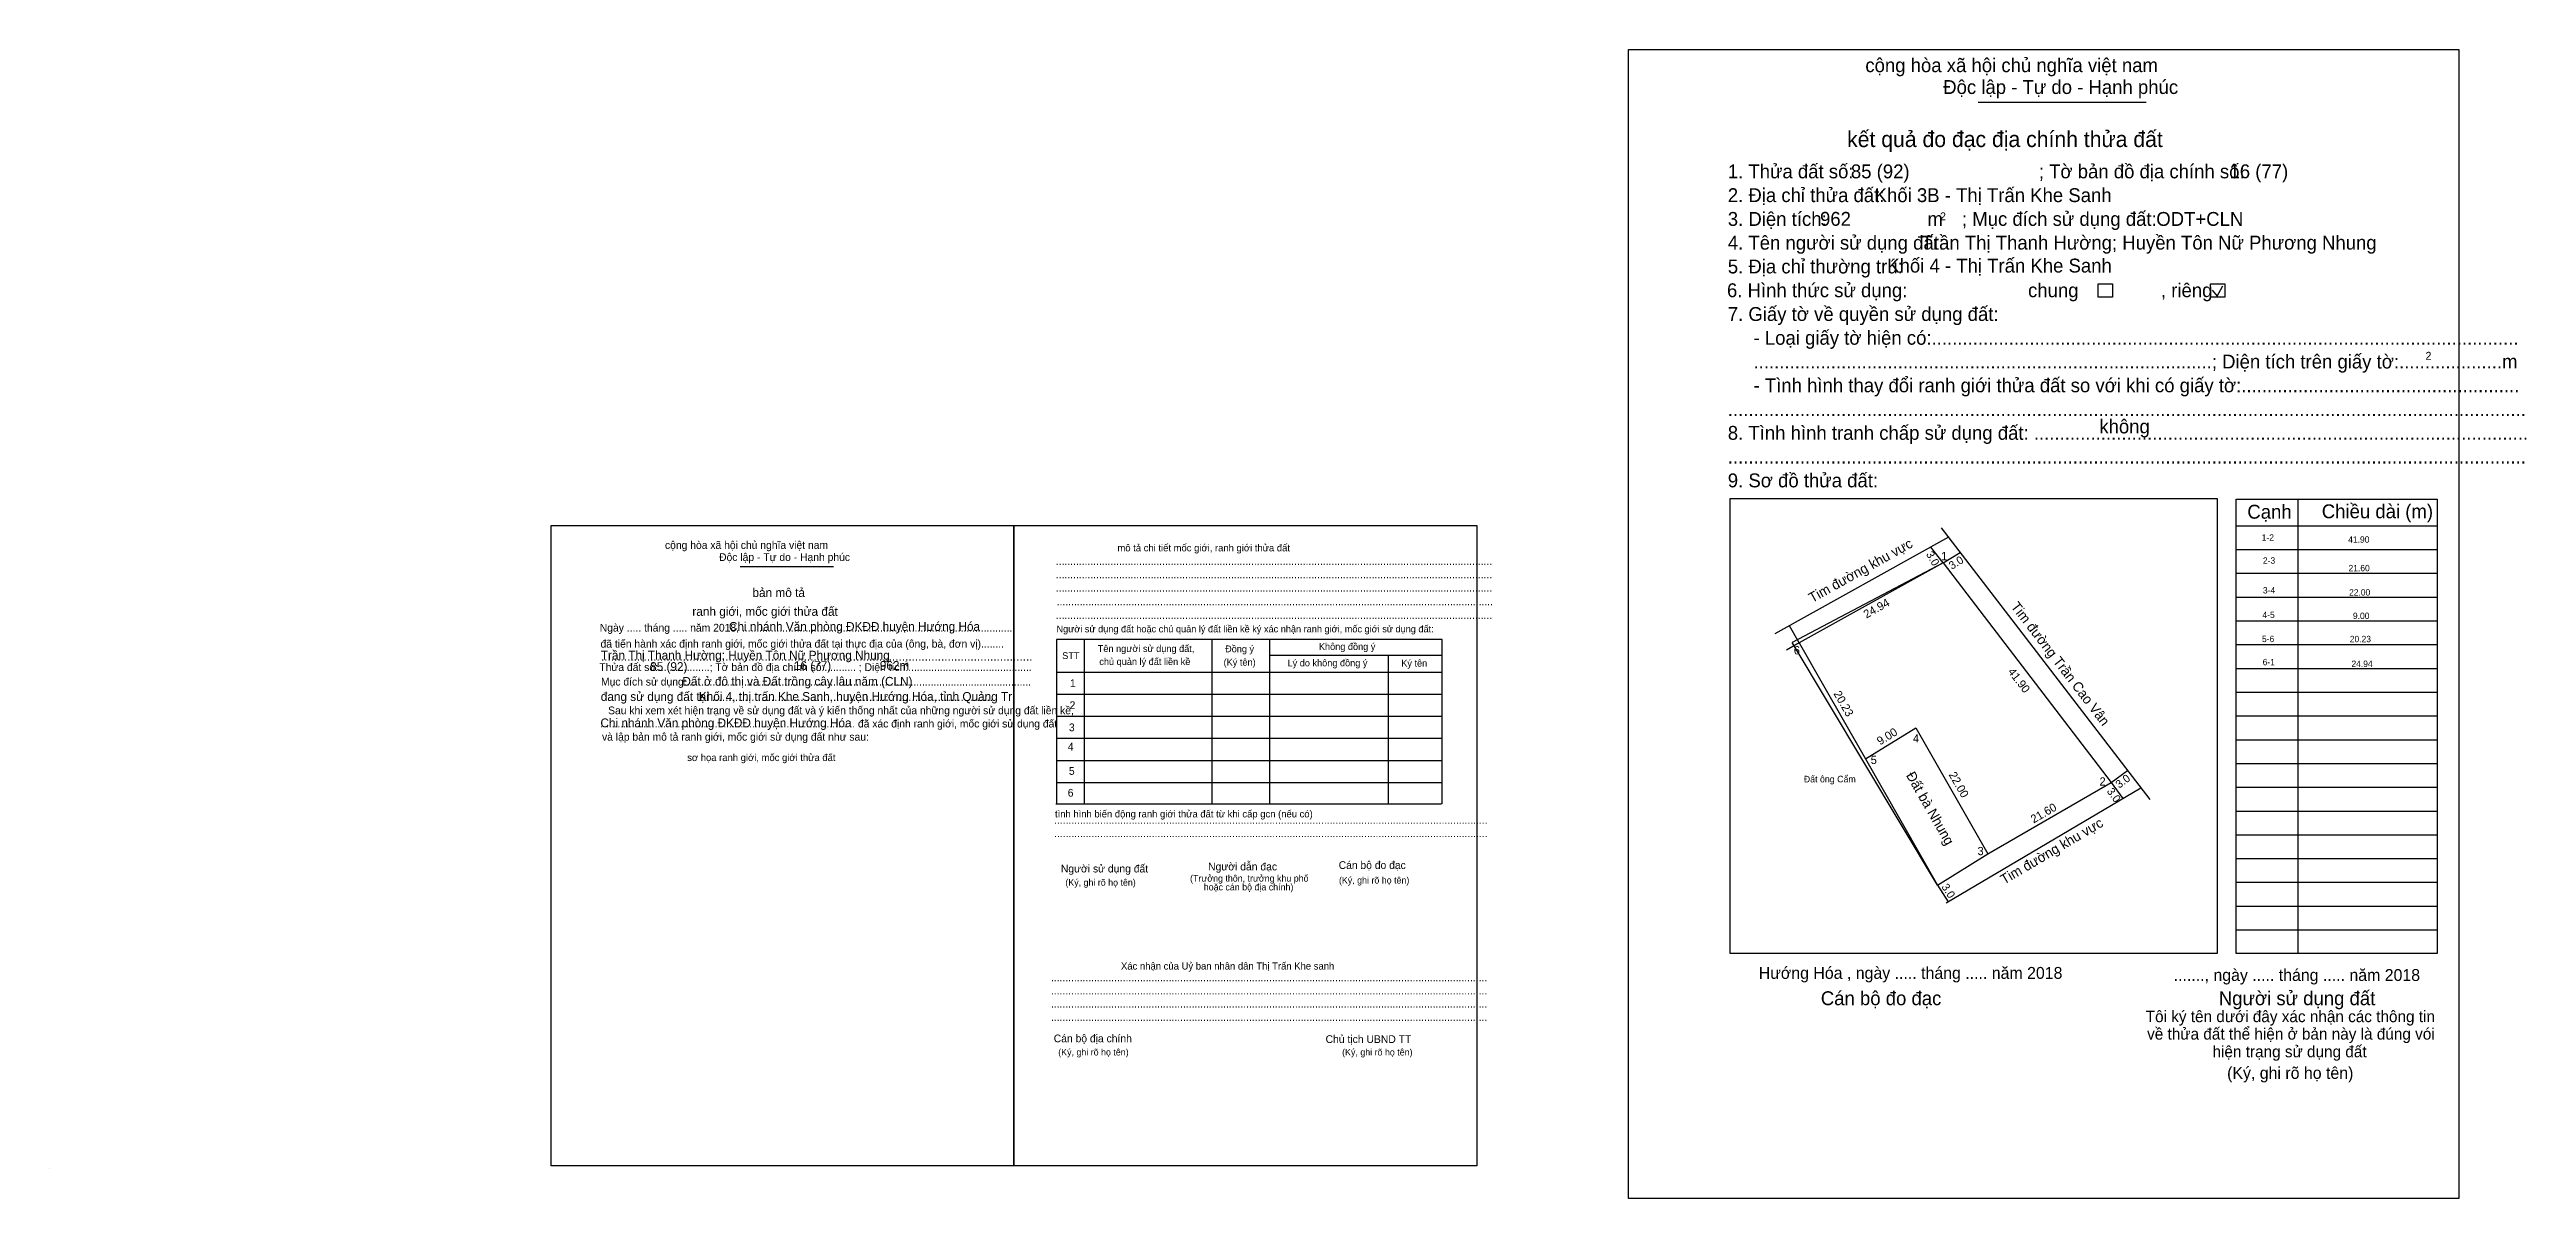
# Model space of a CAD drawing. Extents: x 549674 to 550876, y 1838420 to 1838681.
# Drawn here: x 550313 to 550876, y 1838420 to 1838681 of the extents above; entities that cross this region are included whole.
import ezdxf

# ---------------------------------------------------------------- set-up
doc = ezdxf.new("R2010")
doc.units = 0
for name, color, linetype in [('Level 1', 7, 'Continuous'), ('Level 10', 7, 'Continuous'), ('Level 25', 7, 'Continuous'), ('Level 30', 7, 'Continuous'), ('Level 5', 7, 'Continuous'), ('Level 6', 7, 'Continuous'), ('Level 7', 7, 'Continuous')]:
    doc.layers.add(name, color=color, linetype=linetype)

msp = doc.modelspace()

# ---------------------------------------------------------------- linework, layer by layer
at = {"layer": 'Level 10'}
for p, q in [((550744.52, 1838569.86), (550705.08, 1838547.92)), ((550743.32, 1838564.04), (550740.54, 1838567.64)), ((550742.84, 1838572.04), (550790.3, 1838510.32)), ((550743.32, 1838564.04), (550709, 1838545.99)), ((550743.32, 1838564.04), (550710.62, 1838545.86)), ((550743.32, 1838564.04), (550747.17, 1838566.42)), ((550743.32, 1838564.04), (550749.69, 1838555.7)), ((550749.69, 1838555.7), (550781.54, 1838514.14)), ((550710.62, 1838545.86), (550707.72, 1838544.24)), ((550710.62, 1838545.86), (550708.38, 1838549.77)), ((550742.01, 1838490.84), (550709, 1838545.99)), ((550710.62, 1838545.86), (550715.82, 1838536.74)), ((550715.82, 1838536.74), (550725.66, 1838519.5)), ((550725.66, 1838519.5), (550737.15, 1838526.58)), ((550737.15, 1838526.58), (550753.5, 1838497.92)), ((550725.66, 1838519.5), (550742.01, 1838490.84)), ((550781.54, 1838514.14), (550785.24, 1838516.89)), ((550744.04, 1838486.82), (550788.28, 1838512.93)), ((550753.5, 1838497.92), (550781.54, 1838514.16)), ((550781.54, 1838514.14), (550784.18, 1838510.5)), ((550742.01, 1838490.84), (550753.5, 1838497.92)), ((550742.01, 1838490.84), (550744.46, 1838487.06))]:
    msp.add_line(p, q, dxfattribs=at)
at = {"layer": 'Level 5'}
msp.add_line((550312.96, 1838426.46), (550312.96, 1838426.46), dxfattribs=at)
at = {"layer": 'Level 7'}
for p, q in [((550671.79, 1838680.66), (550671.79, 1838680.66)), ((550751.27, 1838668.69), (550789.43, 1838668.69)), ((550804.49, 1838626.04), (550805.57, 1838624.64)), ((550805.57, 1838624.64), (550806.87, 1838626.98)), ((550823.9, 1838578.51), (550823.9, 1838475.28)), ((550809.95, 1838572.48), (550855.58, 1838572.48)), ((550469.89, 1838563.22), (550491.16, 1838563.22)), ((550809.95, 1838567.08), (550855.58, 1838567.08)), ((550809.95, 1838561.68), (550855.58, 1838561.68)), ((550809.95, 1838556.28), (550855.58, 1838556.28)), ((550809.95, 1838550.88), (550855.58, 1838550.88)), ((550548.11, 1838546.67), (550548.11, 1838509.31)), ((550577.13, 1838546.52), (550577.13, 1838509.31)), ((550590.23, 1838546.52), (550590.23, 1838509.31)), ((550809.95, 1838545.48), (550855.58, 1838545.48)), ((550541.81, 1838539.24), (550629.46, 1838539.24)), ((550590.23, 1838543.05), (550629.46, 1838543.05)), ((550617.17, 1838543.05), (550617.17, 1838509.31)), ((550809.95, 1838540.08), (550855.58, 1838540.08)), ((550541.81, 1838534.23), (550629.46, 1838534.23)), ((550809.95, 1838534.68), (550855.58, 1838534.68)), ((550541.81, 1838529.21), (550629.46, 1838529.21)), ((550809.95, 1838529.28), (550855.58, 1838529.28)), ((550541.81, 1838524.19), (550629.46, 1838524.19)), ((550809.95, 1838523.88), (550855.58, 1838523.88)), ((550541.81, 1838519.17), (550629.46, 1838519.17)), ((550809.95, 1838518.48), (550855.58, 1838518.48)), ((550541.81, 1838514.16), (550629.46, 1838514.16)), ((550809.95, 1838513.08), (550855.58, 1838513.08)), ((550541.66, 1838509.31), (550629.31, 1838509.31)), ((550809.95, 1838507.68), (550855.58, 1838507.68)), ((550809.95, 1838502.28), (550855.58, 1838502.28)), ((550809.95, 1838496.88), (550855.58, 1838496.88)), ((550809.95, 1838491.48), (550855.58, 1838491.48)), ((550809.95, 1838486.08), (550855.58, 1838486.08)), ((550809.95, 1838480.68), (550855.58, 1838480.68))]:
    msp.add_line(p, q, dxfattribs=at)
for points in [[(550671.79, 1838680.66), (550860.49, 1838680.66), (550860.49, 1838419.66), (550671.79, 1838419.66)], [(550778.57, 1838627.43), (550781.81, 1838627.43), (550781.81, 1838624.41), (550778.57, 1838624.41)], [(550804.07, 1838627.43), (550807.31, 1838627.43), (550807.31, 1838624.41), (550804.07, 1838624.41)], [(550694.93, 1838578.69), (550805.63, 1838578.69), (550805.63, 1838475.28), (550694.93, 1838475.28)], [(550809.95, 1838578.51), (550855.58, 1838578.51), (550855.58, 1838475.28), (550809.95, 1838475.28)], [(550426.96, 1838572.54), (550532.14, 1838572.54), (550532.14, 1838427.06), (550426.96, 1838427.06)], [(550532.14, 1838572.54), (550637.33, 1838572.54), (550637.33, 1838427.05), (550532.14, 1838427.05)], [(550532.15, 1838572.54), (550637.33, 1838572.54), (550637.33, 1838427.05), (550532.15, 1838427.05)]]:
    msp.add_lwpolyline(points, close=True, dxfattribs=at)
msp.add_lwpolyline([(550629.46, 1838509.31), (550629.46, 1838546.67), (550541.81, 1838546.67), (550541.81, 1838509.31)], dxfattribs=at)

# ---------------------------------------------------------------- texts
at = {"layer": 'Level 1'}
msp.add_text('Hướng Hóa , ngày ..... tháng ..... năm 2018', height=2.7, dxfattribs=at).set_placement((550701.42, 1838469.55))
at = {"layer": 'Level 10'}
for s, height, rotation, p in [('Tim đường khu vực', 2.25, 29.0787, (550713.56, 1838554.93)), ('3.0', 1.8, 299.7212, (550739.37, 1838566.06)), ('3.0', 1.8, 31.7441, (550745.31, 1838562.46)), ('24.94', 1.875, 29.0725, (550725.88, 1838551.38)), ('Tim đường Trần Cao Vân', 2.25, 307.5565, (550758.6, 1838554.09)), ('41.90', 1.87, 307.4675, (550757.93, 1838539.28)), ('20.23', 1.87, 299.7234, (550718.35, 1838534.34)), ('9.00', 1.875, 31.6409, (550728.99, 1838522.56)), ('Đất bà Nhung', 2.25, 299.6997, (550734.82, 1838515.81)), ('22.00', 1.875, 299.6997, (550744.52, 1838515.94)), ('3.0', 1.8, 305.9151, (550780.42, 1838512.14)), ('3.0', 1.8, 36.5344, (550783.35, 1838512.74)), ('Tim đường khu vực', 2.25, 30.5478, (550757.19, 1838490.92)), ('21.60', 1.875, 30.0674, (550763.9, 1838504.84)), ('3.0', 1.8, 302.8958, (550742.86, 1838490.46))]:
    msp.add_text(s, height=height, rotation=rotation, dxfattribs=at).set_placement(p)
for s, height, p in [(' 1', 1.875, (550742.16, 1838564.65)), ('6', 1.87, (550709.39, 1838543.26)), ('4', 1.87, (550736.46, 1838523.25)), ('5', 1.87, (550726.86, 1838518.35)), ('Đất ông Cẩm', 1.5, (550711.65, 1838514.18)), ('2', 1.87, (550778.86, 1838513.46)), ('3', 1.87, (550751.14, 1838497.65))]:
    msp.add_text(s, height=height, dxfattribs=at).set_placement(p)
at = {"layer": 'Level 25'}
for s, p in [('Chi nhánh Văn phòng ĐKĐĐ huyện Hướng Hóa', (550467.37, 1838548.6)), ('Đất ở đô thị và Đất trồng cây lâu năm (CLN)', (550456.79, 1838536.14)), ('Chi nhánh Văn phòng ĐKĐĐ huyện Hướng Hóa', (550438.17, 1838526.7))]:
    msp.add_text(s, height=2, dxfattribs=at).set_placement(p)
at = {"layer": 'Level 30'}
for s, p in [('1-2', (550815.72, 1838569.09)), ('41.90', (550835.38, 1838568.63)), ('2-3', (550816, 1838563.87)), ('21.60', (550835.46, 1838562.15)), ('3-4', (550816, 1838557.1)), ('22.00', (550835.58, 1838556.63)), ('4-5', (550815.89, 1838551.53)), ('9.00', (550836.46, 1838551.29)), ('5-6', (550815.78, 1838546.05)), ('20.23', (550835.74, 1838546.03)), ('6-1', (550815.94, 1838540.79)), ('24.94', (550836.12, 1838540.41))]:
    msp.add_text(s, height=1.44, dxfattribs=at).set_placement(p)
at = {"layer": 'Level 6'}
for s, height, p in [('ODT+CLN', 3.15, (550791.76, 1838640.61)), ('Trần Thị Thanh Hường; Huyền Tôn Nữ Phương Nhung', 3.1499, (550738.42, 1838635.23)), ('Trần Thị Thanh Hường; Huyền Tôn Nữ Phương Nhung', 2, (550438.25, 1838542.08))]:
    msp.add_text(s, height=height, dxfattribs=at).set_placement(p)
at = {"layer": 'Level 7'}
for s, height, p in [('cộng hòa xã hội chủ nghĩa việt nam', 3.1498, (550725.64, 1838675.53)), ('Độc lập - Tự do - Hạnh phúc', 3.1498, (550743.34, 1838670.57)), ('kết quả đo đạc địa chính thửa đất', 3.6002, (550721.5, 1838658.51)), ('1. Thửa đất số:', 3.1498, (550694.38, 1838651.41)), ('85 (92)', 3.15, (550722.36, 1838651.41)), ('; Tờ bản đồ địa chính số:', 3.1498, (550765.06, 1838651.41)), ('16 (77)', 3.15, (550808.4, 1838651.43)), ('2. Địa chỉ thửa đất:', 3.1498, (550694.38, 1838646.01)), ('Khối 3B - Thị Trấn Khe Sanh', 3.1499, (550727.76, 1838646.01)), ('3. Diện tích:', 3.1498, (550694.38, 1838640.61)), ('962', 3.15, (550715.34, 1838640.63)), ('m', 3.15, (550739.76, 1838640.61)), ('2', 1.8, (550742.62, 1838641.87)), ('; Mục đích sử dụng đất:', 3.1498, (550747.6, 1838640.61)), ('4. Tên người sử dụng đất:', 3.1498, (550694.38, 1838635.21)), ('5. Địa chỉ thường trú:', 3.1498, (550694.38, 1838629.81)), ('Khối 4 - Thị Trấn Khe Sanh', 3.1499, (550730.62, 1838630.01)), ('6. Hình thức sử dụng:', 3.1498, (550694.2, 1838624.41)), ('chung                , riêng', 3.1498, (550762.62, 1838624.41)), ('7. Giấy tờ về quyền sử dụng đất:', 3.1498, (550694.38, 1838619.01)), ('     - Loại giấy tờ hiện có:..................................................................................................................', 3.14982, (550694.38, 1838613.61)), ('     .........................................................................................; Diện tích trên giấy tờ:....................m', 3.14982, (550694.38, 1838608.21)), ('2', 1.8, (550852.96, 1838610.19)), ('     - Tình hình thay đổi ranh giới thửa đất so với khi có giấy tờ:......................................................', 3.14982, (550694.38, 1838602.81)), ('8. Tình hình tranh chấp sử dụng đất: ................................................................................................', 3.14982, (550694.38, 1838592.01)), ('...........................................................................................................................................................', 3.14982, (550694.38, 1838597.41)), ('không', 3.15, (550778.82, 1838593.47)), ('9. Sơ đồ thửa đất:', 3.1498, (550694.38, 1838581.21)), ('...........................................................................................................................................................', 3.14982, (550694.38, 1838586.61)), ('Cạnh', 3.15, (550812.46, 1838574.09)), ('Chiều dài (m)', 3.1498, (550829.38, 1838574.19)), ('cộng hòa xã hội chủ nghĩa việt nam', 1.7557, (550452.83, 1838567.22)), ('mô tả chi tiết mốc giới, ranh giới thửa đất', 1.6052, (550555.67, 1838566.66)), ('Độc lập - Tự do - Hạnh phúc', 1.7557, (550465.13, 1838564.48)), ('........................................................................................................................................................', 1.75572, (550541.67, 1838563.56)), ('bản mô tả', 2.007, (550472.71, 1838556.3)), ('........................................................................................................................................................', 1.75572, (550541.67, 1838560.56)), ('........................................................................................................................................................', 1.75572, (550541.67, 1838557.54)), ('Ngày ..... tháng ..... năm 2018, ..............................................................................................', 1.75998, (550438.01, 1838548.44)), ('ranh giới, mốc giới thửa đất', 2.0068, (550459.05, 1838552.02)), ('........................................................................................................................................................', 1.75572, (550541.67, 1838551.3)), ('........................................................................................................................................................', 1.75572, (550541.86, 1838554.42)), (' đã tiến hành xác định ranh giới, mốc giới thửa đất tại thực địa của (ông, bà, đơn vị)........', 1.756, (550437.53, 1838544.8)), ('Người sử dụng đất hoặc chủ quản lý đất liền kề ký xác nhận ranh giới, mốc giới sử dụng đất:', 1.5552, (550541.81, 1838548.26)), ('Tên người sử dụng đất,', 1.5552, (550551.19, 1838543.8)), ('Đồng ý', 1.555, (550580.13, 1838543.74)), ('Không đồng ý', 1.5552, (550601.45, 1838544.26)), ('Thửa đất số:..................; Tờ bản đồ địa chính số:........... ; Diện tích:...........................................', 1.75596, (550437.92, 1838539.48)), ('....................................................................................................................................', 1.99992, (550438.29, 1838541.8)), ('85 (92)', 2, (550449.46, 1838539.49)), ('16 (77)', 2, (550482.13, 1838539.71)), ('962m', 2, (550501.66, 1838539.75)), ('2', 0.8, (550507.39, 1838540.88)), ('STT', 1.555, (550543.11, 1838542.2)), ('chủ quản lý đất liền kề', 1.5552, (550551.55, 1838540.84)), ('(Ký tên)', 1.555, (550579.79, 1838540.7)), ('Lý do không đồng ý', 1.5552, (550594.33, 1838540.54)), ('Ký tên', 1.555, (550620.17, 1838540.48)), ('đang sử dụng đất tại ......................................................................................', 1.99992, (550438.25, 1838532.68)), ('Mục đích sử dụng:........................................................................................................................', 1.75596, (550438.29, 1838536.18)), ('Khối 4, thị trấn Khe Sanh, huyện Hướng Hóa, tỉnh Quảng Trị', 2, (550460.53, 1838532.7)), ('1', 1.76, (550544.87, 1838535.84)), ('......................................................................................... đã xác định ranh giới, mốc giới sử dụng đất', 1.752, (550438.11, 1838526.66)), ('Sau khi xem xét hiện trạng về sử dụng đất và ý kiến thống nhất của những người sử dụng đất liền kề,', 1.7558, (550439.91, 1838529.66)), ('2', 1.76, (550544.79, 1838530.84)), (' và lập bản mô tả ranh giới, mốc giới sử dụng đất như sau:', 1.756, (550437.87, 1838523.66)), ('4', 1.76, (550544.39, 1838521.42)), ('3', 1.76, (550544.63, 1838525.8)), ('sơ họa ranh giới, mốc giới thửa đất', 1.6052, (550457.89, 1838519.02)), ('5', 1.76, (550544.63, 1838515.9)), ('6', 1.76, (550544.37, 1838510.94)), ('tình hình biến động ranh giới thửa đất từ khi cấp gcn (nếu có)', 1.6052, (550541.47, 1838506.22)), ('.......................................................................................................................................................', 1.75572, (550541.27, 1838504.78)), ('.......................................................................................................................................................', 1.75572, (550541.27, 1838501.76)), ('Người sử dụng đất', 1.756, (550542.81, 1838493.72)), ('Người dẫn đạc', 1.76, (550576.27, 1838494.18)), ('Cán bộ đo đạc', 1.752, (550605.95, 1838494.52)), ('(Ký, ghi rõ họ tên)', 1.505, (550543.83, 1838490.7)), ('(Trưởng thôn, trưởng khu phố', 1.505, (550572.17, 1838491.64)), ('hoặc cán bộ địa chính)', 1.505, (550575.29, 1838489.64)), ('(Ký, ghi rõ họ tên)', 1.505, (550606.01, 1838491.2)), ('Xác nhận của Uỷ ban nhân dân Thị Trấn Khe sanh', 1.61, (550556.47, 1838471.66)), ('......., ngày ..... tháng ..... năm 2018', 2.7, (550795.72, 1838469.07)), ('........................................................................................................................................................', 1.75572, (550540.55, 1838469.02)), ('........................................................................................................................................................', 1.75572, (550540.55, 1838466)), ('Cán bộ đo đạc', 3.1499, (550715.52, 1838463.57)), ('Người sử dụng đất', 3.1498, (550805.98, 1838463.57)), ('........................................................................................................................................................', 1.75572, (550540.55, 1838463)), ('........................................................................................................................................................', 1.75572, (550540.55, 1838460)), ('Tôi ký tên dưới đây xác nhận các thông tin', 2.6023, (550789.36, 1838459.71)), ('Cán bộ địa chính', 1.756, (550541.19, 1838455.14)), ('Chủ tịch UBND TT', 1.76, (550602.97, 1838454.98)), ('về thửa đất thể hiện ở bản này là đúng vói', 2.6023, (550789.68, 1838455.75)), ('hiện trạng sử dụng đất', 2.6023, (550804.54, 1838451.73)), ('(Ký, ghi rõ họ tên)', 1.505, (550542.21, 1838452.14)), ('(Ký, ghi rõ họ tên)', 1.505, (550606.73, 1838452.14)), ('(Ký, ghi rõ họ tên)', 2.7, (550807.86, 1838446.83))]:
    msp.add_text(s, height=height, dxfattribs=at).set_placement(p)

doc.saveas('drawing.dxf')
